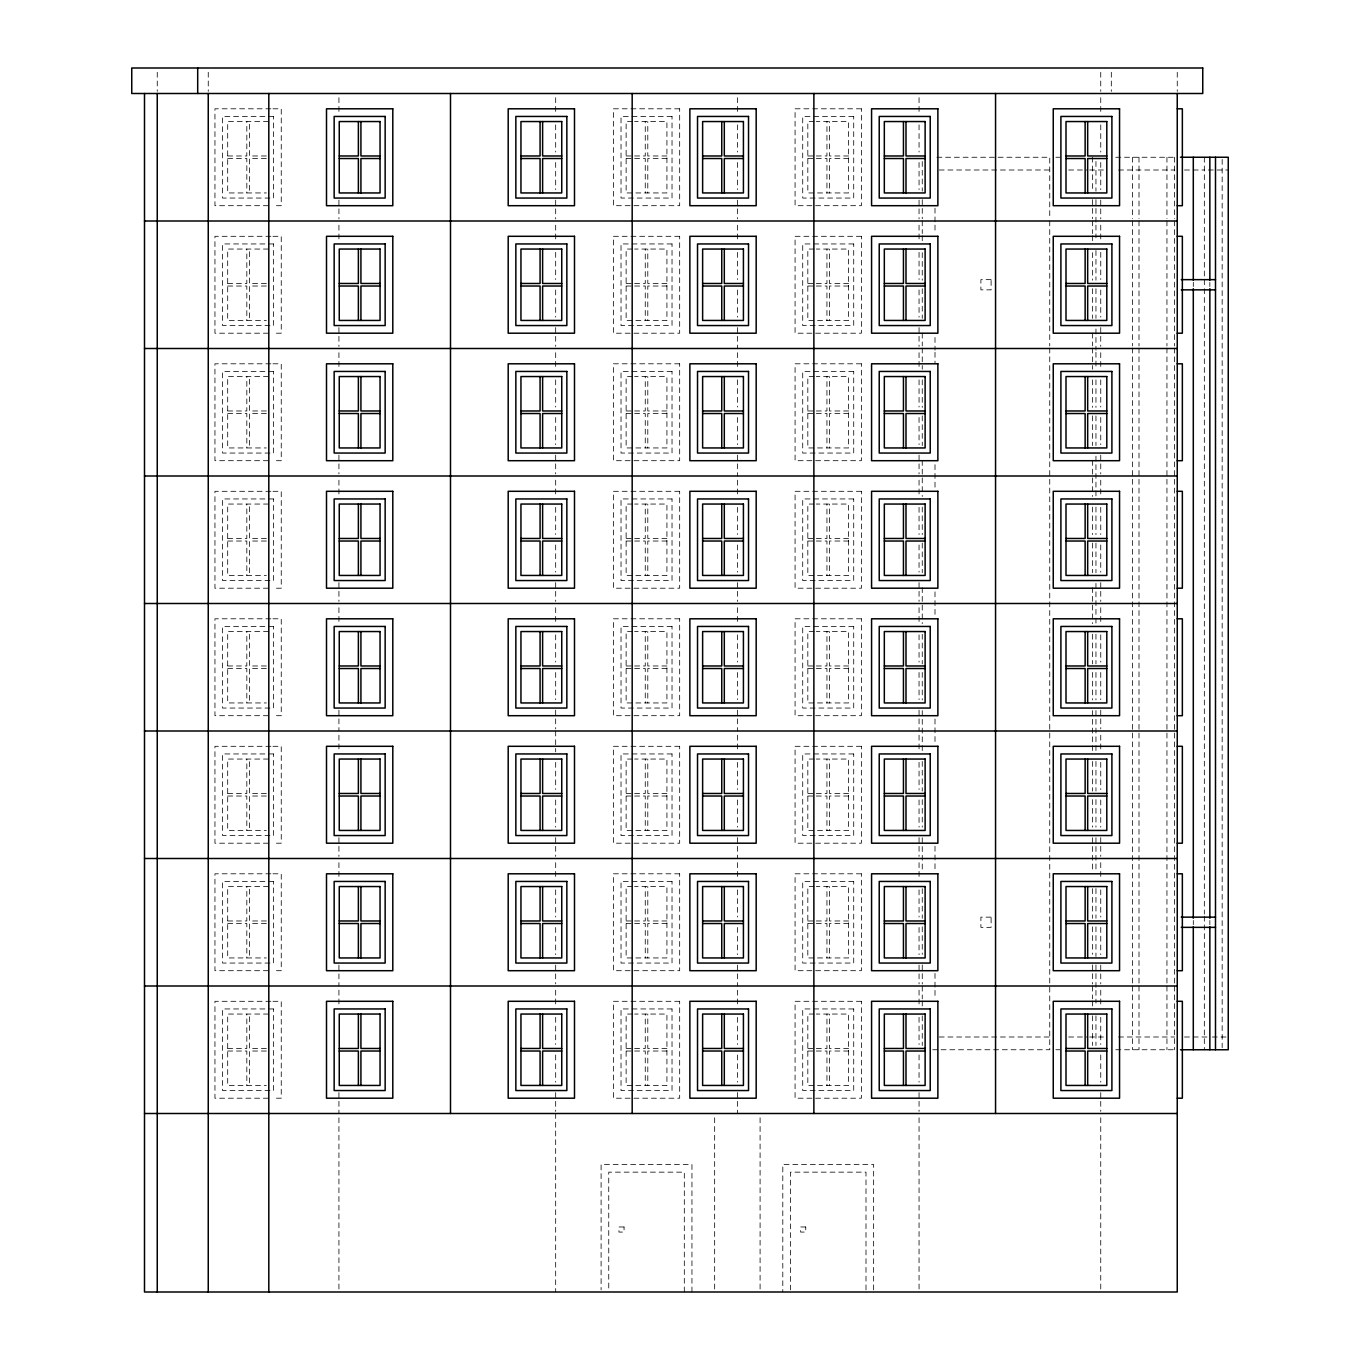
<?xml version="1.0" encoding="UTF-8"?>
<svg xmlns="http://www.w3.org/2000/svg" width="1360" height="1360" viewBox="0 0 1360 1360"><rect width="100%" height="100%" fill="white"/><g stroke="black" fill="none" stroke-linecap="round" stroke-linejoin="round"><path stroke-width="0.75" stroke-dasharray="5 3.75" d="M270.878 108.8L214.948 108.8L214.948 205.7L270.878 205.7M272.952 108.8L281.248 108.8L281.248 205.7L272.952 205.7M268.498 121.55L227.698 121.55L227.698 192.95L266.373 192.95M632.502 121.55L626.127 121.55L626.127 192.95L666.927 192.95L666.927 121.55L634.627 121.55M814.198 121.55L807.823 121.55L807.823 192.95L848.623 192.95L848.623 121.55L816.323 121.55M227.698 155.975L246.823 155.975L246.823 121.55M266.373 155.975L249.373 155.975L249.373 121.55M626.127 155.975L632.502 155.975M634.627 155.975L645.252 155.975L645.252 121.55M666.927 155.975L647.802 155.975L647.802 121.55M807.823 155.975L814.198 155.975M816.323 155.975L826.948 155.975L826.948 121.55M848.623 155.975L829.498 155.975L829.498 121.55M936.887 157.25L1049.75 157.25L1049.75 218.756M1055.87 157.25L1059.967 157.25M1115.795 157.25L1175.057 157.25M227.698 158.525L246.823 158.525L246.823 192.95M266.373 158.525L249.373 158.525L249.373 192.95M626.127 158.525L632.502 158.525M634.627 158.525L645.252 158.525L645.252 192.95M666.927 158.525L647.802 158.525L647.802 192.95M807.823 158.525L814.198 158.525M816.323 158.525L826.948 158.525L826.948 192.95M848.623 158.525L829.498 158.525L829.498 192.95M939.165 170L1049.75 170M1068.654 170L1087.541 170M1089.649 170L1104.15 170M1118.498 170L1174.513 170M1184.458 170L1204.331 170M1208.292 170L1228.25 170M270.878 236.3L214.948 236.3L214.948 333.2L270.878 333.2M272.952 236.3L281.248 236.3L281.248 333.2L272.952 333.2M268.498 249.05L227.698 249.05L227.698 320.45L266.373 320.45M632.502 249.05L626.127 249.05L626.127 320.45L666.927 320.45L666.927 249.05L634.627 249.05M814.198 249.05L807.823 249.05L807.823 320.45L848.623 320.45L848.623 249.05L816.323 249.05M227.698 283.475L246.823 283.475L246.823 249.05M266.373 283.475L249.373 283.475L249.373 249.05M626.127 283.475L632.502 283.475M634.627 283.475L645.252 283.475L645.252 249.05M666.927 283.475L647.802 283.475L647.802 249.05M807.823 283.475L814.198 283.475M816.323 283.475L826.948 283.475L826.948 249.05M848.623 283.475L829.498 283.475L829.498 249.05M227.698 286.025L246.823 286.025L246.823 320.45M266.373 286.025L249.373 286.025L249.373 320.45M626.127 286.025L632.502 286.025M634.627 286.025L645.252 286.025L645.252 320.45M666.927 286.025L647.802 286.025L647.802 320.45M807.823 286.025L814.198 286.025M816.323 286.025L826.948 286.025L826.948 320.45M848.623 286.025L829.498 286.025L829.498 320.45M270.878 363.8L214.948 363.8L214.948 460.7L270.878 460.7M272.952 363.8L281.248 363.8L281.248 460.7L272.952 460.7M268.498 376.55L227.698 376.55L227.698 447.95L266.373 447.95M632.502 376.55L626.127 376.55L626.127 447.95L666.927 447.95L666.927 376.55L634.627 376.55M814.198 376.55L807.823 376.55L807.823 447.95L848.623 447.95L848.623 376.55L816.323 376.55M227.698 410.975L246.823 410.975L246.823 376.55M266.373 410.975L249.373 410.975L249.373 376.55M626.127 410.975L632.502 410.975M634.627 410.975L645.252 410.975L645.252 376.55M666.927 410.975L647.802 410.975L647.802 376.55M807.823 410.975L814.198 410.975M816.323 410.975L826.948 410.975L826.948 376.55M848.623 410.975L829.498 410.975L829.498 376.55M227.698 413.525L246.823 413.525L246.823 447.95M266.373 413.525L249.373 413.525L249.373 447.95M626.127 413.525L632.502 413.525M634.627 413.525L645.252 413.525L645.252 447.95M666.927 413.525L647.802 413.525L647.802 447.95M807.823 413.525L814.198 413.525M816.323 413.525L826.948 413.525L826.948 447.95M848.623 413.525L829.498 413.525L829.498 447.95M270.878 491.3L214.948 491.3L214.948 588.2L270.878 588.2M272.952 491.3L281.248 491.3L281.248 588.2L272.952 588.2M268.498 504.05L227.698 504.05L227.698 575.45L266.373 575.45M632.502 504.05L626.127 504.05L626.127 575.45L666.927 575.45L666.927 504.05L634.627 504.05M814.198 504.05L807.823 504.05L807.823 575.45L848.623 575.45L848.623 504.05L816.323 504.05M227.698 538.475L246.823 538.475L246.823 504.05M266.373 538.475L249.373 538.475L249.373 504.05M626.127 538.475L632.502 538.475M634.627 538.475L645.252 538.475L645.252 504.05M666.927 538.475L647.802 538.475L647.802 504.05M807.823 538.475L814.198 538.475M816.323 538.475L826.948 538.475L826.948 504.05M848.623 538.475L829.498 538.475L829.498 504.05M227.698 541.025L246.823 541.025L246.823 575.45M266.373 541.025L249.373 541.025L249.373 575.45M626.127 541.025L632.502 541.025M634.627 541.025L645.252 541.025L645.252 575.45M666.927 541.025L647.802 541.025L647.802 575.45M807.823 541.025L814.198 541.025M816.323 541.025L826.948 541.025L826.948 575.45M848.623 541.025L829.498 541.025L829.498 575.45M270.878 618.8L214.948 618.8L214.948 715.7L270.878 715.7M272.952 618.8L281.248 618.8L281.248 715.7L272.952 715.7M268.498 631.55L227.698 631.55L227.698 702.95L266.373 702.95M632.502 631.55L626.127 631.55L626.127 702.95L666.927 702.95L666.927 631.55L634.627 631.55M814.198 631.55L807.823 631.55L807.823 702.95L848.623 702.95L848.623 631.55L816.323 631.55M227.698 665.975L246.823 665.975L246.823 631.55M266.373 665.975L249.373 665.975L249.373 631.55M626.127 665.975L632.502 665.975M634.627 665.975L645.252 665.975L645.252 631.55M666.927 665.975L647.802 665.975L647.802 631.55M807.823 665.975L814.198 665.975M816.323 665.975L826.948 665.975L826.948 631.55M848.623 665.975L829.498 665.975L829.498 631.55M227.698 668.525L246.823 668.525L246.823 702.95M266.373 668.525L249.373 668.525L249.373 702.95M626.127 668.525L632.502 668.525M634.627 668.525L645.252 668.525L645.252 702.95M666.927 668.525L647.802 668.525L647.802 702.95M807.823 668.525L814.198 668.525M816.323 668.525L826.948 668.525L826.948 702.95M848.623 668.525L829.498 668.525L829.498 702.95M270.878 746.3L214.948 746.3L214.948 843.2L270.878 843.2M272.952 746.3L281.248 746.3L281.248 843.2L272.952 843.2M268.498 759.05L227.698 759.05L227.698 830.45L266.373 830.45M632.502 759.05L626.127 759.05L626.127 830.45L666.927 830.45L666.927 759.05L634.627 759.05M814.198 759.05L807.823 759.05L807.823 830.45L848.623 830.45L848.623 759.05L816.323 759.05M227.698 793.475L246.823 793.475L246.823 759.05M266.373 793.475L249.373 793.475L249.373 759.05M626.127 793.475L632.502 793.475M634.627 793.475L645.252 793.475L645.252 759.05M666.927 793.475L647.802 793.475L647.802 759.05M807.823 793.475L814.198 793.475M816.323 793.475L826.948 793.475L826.948 759.05M848.623 793.475L829.498 793.475L829.498 759.05M227.698 796.025L246.823 796.025L246.823 830.45M266.373 796.025L249.373 796.025L249.373 830.45M626.127 796.025L632.502 796.025M634.627 796.025L645.252 796.025L645.252 830.45M666.927 796.025L647.802 796.025L647.802 830.45M807.823 796.025L814.198 796.025M816.323 796.025L826.948 796.025L826.948 830.45M848.623 796.025L829.498 796.025L829.498 830.45M270.878 873.8L214.948 873.8L214.948 970.7L270.878 970.7M272.952 873.8L281.248 873.8L281.248 970.7L272.952 970.7M268.498 886.55L227.698 886.55L227.698 957.95L266.373 957.95M632.502 886.55L626.127 886.55L626.127 957.95L666.927 957.95L666.927 886.55L634.627 886.55M814.198 886.55L807.823 886.55L807.823 957.95L848.623 957.95L848.623 886.55L816.323 886.55M227.698 920.975L246.823 920.975L246.823 886.55M266.373 920.975L249.373 920.975L249.373 886.55M626.127 920.975L632.502 920.975M634.627 920.975L645.252 920.975L645.252 886.55M666.927 920.975L647.802 920.975L647.802 886.55M807.823 920.975L814.198 920.975M816.323 920.975L826.948 920.975L826.948 886.55M848.623 920.975L829.498 920.975L829.498 886.55M227.698 923.525L246.823 923.525L246.823 957.95M266.373 923.525L249.373 923.525L249.373 957.95M626.127 923.525L632.502 923.525M634.627 923.525L645.252 923.525L645.252 957.95M666.927 923.525L647.802 923.525L647.802 957.95M807.823 923.525L814.198 923.525M816.323 923.525L826.948 923.525L826.948 957.95M848.623 923.525L829.498 923.525L829.498 957.95M270.878 1001.3L214.948 1001.3L214.948 1098.2L270.878 1098.2M272.952 1001.3L281.248 1001.3L281.248 1098.2L272.952 1098.2M268.498 1014.05L227.698 1014.05L227.698 1085.45L266.373 1085.45M632.502 1014.05L626.127 1014.05L626.127 1085.45L666.927 1085.45L666.927 1014.05L634.627 1014.05M814.198 1014.05L807.823 1014.05L807.823 1085.45L848.623 1085.45L848.623 1014.05L816.323 1014.05M939.165 1037L1049.75 1037M1068.654 1037L1087.541 1037M1089.649 1037L1104.15 1037M1118.498 1037L1174.513 1037M1184.458 1037L1210.281 1037M1212.253 1037L1228.25 1037M227.698 1048.475L246.823 1048.475L246.823 1014.05M266.373 1048.475L249.373 1048.475L249.373 1014.05M626.127 1048.475L632.502 1048.475M634.627 1048.475L645.252 1048.475L645.252 1014.05M666.927 1048.475L647.802 1048.475L647.802 1014.05M807.823 1048.475L814.198 1048.475M816.323 1048.475L826.948 1048.475L826.948 1014.05M848.623 1048.475L829.498 1048.475L829.498 1014.05M932.705 1049.75L938.978 1049.75M941.069 1049.75L1049.75 1049.75L1049.75 986.119M1055.87 1049.75L1059.967 1049.75M1115.795 1049.75L1175.057 1049.75M227.698 1051.025L246.823 1051.025L246.823 1085.45M266.373 1051.025L249.373 1051.025L249.373 1085.45M626.127 1051.025L632.502 1051.025M634.627 1051.025L645.252 1051.025L645.252 1085.45M666.927 1051.025L647.802 1051.025L647.802 1085.45M807.823 1051.025L814.198 1051.025M816.323 1051.025L826.948 1051.025L826.948 1085.45M848.623 1051.025L829.498 1051.025L829.498 1085.45M1222.164 159.375L1222.164 1047.625M1209.856 282.319L1209.856 286.569M1209.856 920.431L1209.856 924.681M1204.331 157.25L1204.331 286.586M1204.331 288.711L1204.331 914.056M1204.331 916.164L1204.331 1049.75M1193.298 282.319L1193.298 286.569M1193.298 920.431L1193.298 924.681M1177.25 72.25L1177.25 91.375M1174.513 157.25L1174.513 218.756M1174.513 220.881L1174.513 345.95M1174.513 348.058L1174.513 984.011M1174.513 986.119L1174.513 1049.75M1166.948 157.25L1166.948 218.722M1166.948 220.847L1166.948 345.933M1166.948 348.041L1166.948 984.028M1166.948 986.153L1166.948 1049.75M1139 157.25L1139 218.756M1139 220.881L1139 345.95M1139 348.058L1139 984.011M1139 986.119L1139 1049.75M1132.625 157.25L1132.625 218.722M1132.625 220.847L1132.625 345.933M1132.625 348.041L1132.625 984.028M1132.625 986.153L1132.625 1049.75M1111.307 72.25L1111.307 91.375M1100.75 72.25L1100.75 91.375M1100.75 97.682L1100.75 114.41M1100.75 124.848L1100.75 152.031M1100.75 162.469L1100.75 189.652M1100.75 200.09L1100.75 218.909M1100.75 225.182L1100.75 241.91M1100.75 252.348L1100.75 279.531M1100.75 289.969L1100.75 317.152M1100.75 327.59L1100.75 346.409M1100.75 352.682L1100.75 369.41M1100.75 379.848L1100.75 407.031M1100.75 417.469L1100.75 444.652M1100.75 455.09L1100.75 473.909M1100.75 480.182L1100.75 496.91M1100.75 507.348L1100.75 534.531M1100.75 544.969L1100.75 572.152M1100.75 582.59L1100.75 601.409M1100.75 607.682L1100.75 624.41M1100.75 634.848L1100.75 662.031M1100.75 672.469L1100.75 699.652M1100.75 710.09L1100.75 728.909M1100.75 735.182L1100.75 751.91M1100.75 762.348L1100.75 789.531M1100.75 799.969L1100.75 827.152M1100.75 837.59L1100.75 856.409M1100.75 862.682L1100.75 879.41M1100.75 889.848L1100.75 917.031M1100.75 927.469L1100.75 954.652M1100.75 965.09L1100.75 983.909M1100.75 990.182L1100.75 1006.91M1100.75 1017.348L1100.75 1044.531M1100.75 1054.969L1100.75 1082.152M1100.75 1092.59L1100.75 1111.409M1100.75 1117.75L1100.75 1289.875M1095.956 161.5L1095.956 191.199M1095.956 199.682L1095.956 222.989M1095.956 225.114L1095.956 237.83M1095.956 250.546L1095.956 280.228M1095.956 288.711L1095.956 318.393M1095.956 328.984L1095.956 335.342M1095.956 337.467L1095.956 350.183M1095.956 352.308L1095.956 369.257M1095.956 379.865L1095.956 407.422M1095.956 415.905L1095.956 445.57M1095.956 456.178L1095.956 462.536M1095.956 464.661L1095.956 496.451M1095.956 507.042L1095.956 534.599M1095.956 543.082L1095.956 572.764M1095.956 583.355L1095.956 589.713M1095.956 591.838L1095.956 623.645M1095.956 634.236L1095.956 663.918M1095.956 672.401L1095.956 699.958M1095.956 710.549L1095.956 750.822M1095.956 761.43L1095.956 791.095M1095.956 799.578L1095.956 827.135M1095.956 837.743L1095.956 871.658M1095.956 888.607L1095.956 918.289M1095.956 926.772L1095.956 956.454M1095.956 964.92L1095.956 988.244M1095.956 990.369L1095.956 1003.085M1095.956 1015.801L1095.956 1045.5M1092.641 157.25L1092.641 191.165M1092.641 199.648L1092.641 218.722M1092.641 220.847L1092.641 233.563M1092.641 235.688L1092.641 242.046M1092.641 252.654L1092.641 280.211M1092.641 288.694L1092.641 318.359M1092.641 333.2L1092.641 345.933M1092.641 348.041L1092.641 369.24M1092.641 379.848L1092.641 407.405M1092.641 415.888L1092.641 445.57M1092.641 460.411L1092.641 496.434M1092.641 507.042L1092.641 534.599M1092.641 543.082L1092.641 572.764M1092.641 587.605L1092.641 623.645M1092.641 634.236L1092.641 663.918M1092.641 672.401L1092.641 699.958M1092.641 710.566L1092.641 750.839M1092.641 761.43L1092.641 791.112M1092.641 799.595L1092.641 827.152M1092.641 837.76L1092.641 871.675M1092.641 888.641L1092.641 918.306M1092.641 926.789L1092.641 954.346M1092.641 964.954L1092.641 984.028M1092.641 986.153L1092.641 998.869M1092.641 1000.994L1092.641 1007.352M1092.641 1015.835L1092.641 1045.517M1049.75 220.847L1049.75 345.95M1049.75 348.041L1049.75 984.028M935 208.148L935 222.989M935 225.114L935 233.597M935 337.467L935 350.183M935 352.308L935 362.899M935 464.661L935 490.093M935 591.838L935 617.287M935 719.032L935 744.464M935 846.226L935 871.658M935 973.403L935 988.244M935 990.369L935 998.852M922.25 161.483L922.25 191.165M922.25 199.648L922.25 218.722M922.25 220.847L922.25 233.563M922.25 235.688L922.25 242.046M922.25 252.654L922.25 280.211M922.25 288.694L922.25 318.359M922.25 333.2L922.25 345.933M922.25 348.041L922.25 369.24M922.25 379.848L922.25 407.405M922.25 415.888L922.25 445.57M922.25 460.411L922.25 496.434M922.25 507.042L922.25 534.599M922.25 543.082L922.25 572.764M922.25 587.605L922.25 623.645M922.25 634.236L922.25 663.918M922.25 672.401L922.25 699.958M922.25 710.566L922.25 750.839M922.25 761.43L922.25 791.112M922.25 799.595L922.25 827.152M922.25 837.76L922.25 871.675M922.25 888.641L922.25 918.306M922.25 926.789L922.25 954.346M922.25 964.954L922.25 984.028M922.25 986.153L922.25 998.869M922.25 1000.994L922.25 1007.352M922.25 1015.835L922.25 1045.517M919.054 97.682L919.054 114.41M919.054 124.848L919.054 152.031M919.054 162.469L919.054 189.652M919.054 200.09L919.054 218.909M919.054 225.182L919.054 241.91M919.054 252.348L919.054 279.531M919.054 289.969L919.054 317.152M919.054 327.59L919.054 346.409M919.054 352.682L919.054 369.41M919.054 379.848L919.054 407.031M919.054 417.469L919.054 444.652M919.054 455.09L919.054 473.909M919.054 480.182L919.054 496.91M919.054 507.348L919.054 534.531M919.054 544.969L919.054 572.152M919.054 582.59L919.054 601.409M919.054 607.682L919.054 624.41M919.054 634.848L919.054 662.031M919.054 672.469L919.054 699.652M919.054 710.09L919.054 731M919.054 735.182L919.054 751.91M919.054 762.348L919.054 789.531M919.054 799.969L919.054 827.152M919.054 837.59L919.054 856.409M919.054 862.682L919.054 879.41M919.054 889.848L919.054 917.031M919.054 927.469L919.054 954.652M919.054 965.09L919.054 983.909M919.054 990.182L919.054 1006.91M919.054 1017.348L919.054 1044.531M919.054 1054.969L919.054 1082.152M919.054 1092.59L919.054 1111.409M919.054 1117.75L919.054 1289.875M873.647 1289.909L873.647 1164.5L782.799 1164.5L782.799 1292M865.997 1289.892L865.997 1172.15L790.449 1172.15L790.449 1289.892M760.087 1117.75L760.087 1289.875M737.375 97.682L737.375 114.41M737.375 124.848L737.375 152.031M737.375 162.469L737.375 189.652M737.375 200.09L737.375 218.909M737.375 225.182L737.375 241.91M737.375 252.348L737.375 279.531M737.375 289.969L737.375 317.152M737.375 327.59L737.375 348.5M737.375 352.682L737.375 369.41M737.375 379.848L737.375 407.031M737.375 417.469L737.375 444.652M737.375 455.09L737.375 476M737.375 480.182L737.375 496.91M737.375 507.348L737.375 534.531M737.375 544.969L737.375 572.152M737.375 582.59L737.375 601.409M737.375 607.682L737.375 624.41M737.375 634.848L737.375 662.031M737.375 672.469L737.375 699.652M737.375 710.09L737.375 731M737.375 735.182L737.375 751.91M737.375 762.348L737.375 789.531M737.375 799.969L737.375 827.152M737.375 837.59L737.375 858.5M737.375 862.682L737.375 879.41M737.375 889.848L737.375 917.031M737.375 927.469L737.375 954.652M737.375 965.09L737.375 986M737.375 990.182L737.375 1006.91M737.375 1017.348L737.375 1044.531M737.375 1054.969L737.375 1082.152M737.375 1092.59L737.375 1113.5M714.663 1117.75L714.663 1292M691.951 1292L691.951 1164.5L601.103 1164.5L601.103 1289.909M684.301 1292L684.301 1172.15L608.753 1172.15L608.753 1289.892M555.679 97.682L555.679 114.41M555.679 124.848L555.679 152.031M555.679 162.469L555.679 189.652M555.679 200.09L555.679 218.909M555.679 225.182L555.679 241.91M555.679 252.348L555.679 279.531M555.679 289.969L555.679 317.152M555.679 327.59L555.679 346.409M555.679 352.682L555.679 369.41M555.679 379.848L555.679 407.031M555.679 417.469L555.679 444.652M555.679 455.09L555.679 473.909M555.679 480.182L555.679 496.91M555.679 507.348L555.679 534.531M555.679 544.969L555.679 572.152M555.679 582.59L555.679 601.409M555.679 607.682L555.679 624.41M555.679 634.848L555.679 662.031M555.679 672.469L555.679 699.652M555.679 710.09L555.679 728.909M555.679 731L555.679 751.91M555.679 762.348L555.679 789.531M555.679 799.969L555.679 827.152M555.679 837.59L555.679 856.409M555.679 862.682L555.679 879.41M555.679 889.848L555.679 917.031M555.679 927.469L555.679 954.652M555.679 965.09L555.679 983.909M555.679 990.182L555.679 1006.91M555.679 1017.348L555.679 1044.531M555.679 1054.969L555.679 1082.152M555.679 1092.59L555.679 1111.409M555.679 1113.5L555.679 1292M338.929 97.682L338.929 114.41M338.929 200.09L338.929 218.909M338.929 225.182L338.929 241.91M338.929 327.59L338.929 346.409M338.929 352.682L338.929 369.41M338.929 455.09L338.929 473.909M338.929 480.182L338.929 496.91M338.929 582.59L338.929 601.409M338.929 607.682L338.929 624.41M338.929 710.09L338.929 731M338.929 735.182L338.929 751.91M338.929 837.59L338.929 856.409M338.929 862.682L338.929 879.41M338.929 965.09L338.929 986M338.929 990.182L338.929 1006.91M338.929 1092.59L338.929 1113.5M338.929 1117.75L338.929 1289.875M208.25 72.25L208.25 91.375M157.25 72.25L157.25 91.375M679.677 108.8L613.377 108.8L613.377 205.7L679.677 205.7L679.677 108.8M861.373 108.8L795.073 108.8L795.073 205.7L861.373 205.7L861.373 108.8M273.598 116.45L222.598 116.45L222.598 198.05L273.598 198.05L273.598 116.45M672.027 116.45L621.027 116.45L621.027 198.05L672.027 198.05L672.027 116.45M853.723 116.45L802.723 116.45L802.723 198.05L853.723 198.05L853.723 116.45M679.677 236.3L613.377 236.3L613.377 333.2L679.677 333.2L679.677 236.3M861.373 236.3L795.073 236.3L795.073 333.2L861.373 333.2L861.373 236.3M273.598 243.95L222.598 243.95L222.598 325.55L273.598 325.55L273.598 243.95M672.027 243.95L621.027 243.95L621.027 325.55L672.027 325.55L672.027 243.95M853.723 243.95L802.723 243.95L802.723 325.55L853.723 325.55L853.723 243.95M991.1 279.65L980.9 279.65L980.9 289.85L991.1 289.85L991.1 279.65M679.677 363.8L613.377 363.8L613.377 460.7L679.677 460.7L679.677 363.8M861.373 363.8L795.073 363.8L795.073 460.7L861.373 460.7L861.373 363.8M273.598 371.45L222.598 371.45L222.598 453.05L273.598 453.05L273.598 371.45M672.027 371.45L621.027 371.45L621.027 453.05L672.027 453.05L672.027 371.45M853.723 371.45L802.723 371.45L802.723 453.05L853.723 453.05L853.723 371.45M679.677 491.3L613.377 491.3L613.377 588.2L679.677 588.2L679.677 491.3M861.373 491.3L795.073 491.3L795.073 588.2L861.373 588.2L861.373 491.3M273.598 498.95L222.598 498.95L222.598 580.55L273.598 580.55L273.598 498.95M672.027 498.95L621.027 498.95L621.027 580.55L672.027 580.55L672.027 498.95M853.723 498.95L802.723 498.95L802.723 580.55L853.723 580.55L853.723 498.95M679.677 618.8L613.377 618.8L613.377 715.7L679.677 715.7L679.677 618.8M861.373 618.8L795.073 618.8L795.073 715.7L861.373 715.7L861.373 618.8M273.598 626.45L222.598 626.45L222.598 708.05L273.598 708.05L273.598 626.45M672.027 626.45L621.027 626.45L621.027 708.05L672.027 708.05L672.027 626.45M853.723 626.45L802.723 626.45L802.723 708.05L853.723 708.05L853.723 626.45M679.677 746.3L613.377 746.3L613.377 843.2L679.677 843.2L679.677 746.3M861.373 746.3L795.073 746.3L795.073 843.2L861.373 843.2L861.373 746.3M273.598 753.95L222.598 753.95L222.598 835.55L273.598 835.55L273.598 753.95M672.027 753.95L621.027 753.95L621.027 835.55L672.027 835.55L672.027 753.95M853.723 753.95L802.723 753.95L802.723 835.55L853.723 835.55L853.723 753.95M679.677 873.8L613.377 873.8L613.377 970.7L679.677 970.7L679.677 873.8M861.373 873.8L795.073 873.8L795.073 970.7L861.373 970.7L861.373 873.8M273.598 881.45L222.598 881.45L222.598 963.05L273.598 963.05L273.598 881.45M672.027 881.45L621.027 881.45L621.027 963.05L672.027 963.05L672.027 881.45M853.723 881.45L802.723 881.45L802.723 963.05L853.723 963.05L853.723 881.45M991.1 917.15L980.9 917.15L980.9 927.35L991.1 927.35L991.1 917.15M679.677 1001.3L613.377 1001.3L613.377 1098.2L679.677 1098.2L679.677 1001.3M861.373 1001.3L795.073 1001.3L795.073 1098.2L861.373 1098.2L861.373 1001.3M273.598 1008.95L222.598 1008.95L222.598 1090.55L273.598 1090.55L273.598 1008.95M672.027 1008.95L621.027 1008.95L621.027 1090.55L672.027 1090.55L672.027 1008.95M853.723 1008.95L802.723 1008.95L802.723 1090.55L853.723 1090.55L853.723 1008.95M624.053 1226.975L618.953 1226.975L618.953 1232.075L624.053 1232.075L624.053 1226.975M805.749 1226.975L800.649 1226.975L800.649 1232.075L805.749 1232.075L805.749 1226.975"/><path stroke-width="1.5" d="M1177.25 108.8L1182.35 108.8L1182.35 205.7L1177.25 205.7M339.252 155.975L358.377 155.975L358.377 121.55M380.052 155.975L360.927 155.975L360.927 121.55M520.948 155.975L540.073 155.975L540.073 121.55M561.748 155.975L542.623 155.975L542.623 121.55M702.627 155.975L721.752 155.975L721.752 121.55M743.427 155.975L724.302 155.975L724.302 121.55M884.323 155.975L903.448 155.975L903.448 121.55M925.123 155.975L905.998 155.975L905.998 121.55M1066.002 155.975L1085.127 155.975L1085.127 121.55M1106.802 155.975L1087.677 155.975L1087.677 121.55M1180.48 157.25L1228.25 157.25L1228.25 1049.75L1180.48 1049.75M339.252 158.525L358.377 158.525L358.377 192.95M380.052 158.525L360.927 158.525L360.927 192.95M520.948 158.525L540.073 158.525L540.073 192.95M561.748 158.525L542.623 158.525L542.623 192.95M702.627 158.525L721.752 158.525L721.752 192.95M743.427 158.525L724.302 158.525L724.302 192.95M884.323 158.525L903.448 158.525L903.448 192.95M925.123 158.525L905.998 158.525L905.998 192.95M1066.002 158.525L1085.127 158.525L1085.127 192.95M1106.802 158.525L1087.677 158.525L1087.677 192.95M144.5 221L1177.25 221M1177.25 236.3L1182.35 236.3L1182.35 333.2L1177.25 333.2M1181.279 279.65L1215.5 279.65M339.252 283.475L358.377 283.475L358.377 249.05M380.052 283.475L360.927 283.475L360.927 249.05M520.948 283.475L540.073 283.475L540.073 249.05M561.748 283.475L542.623 283.475L542.623 249.05M702.627 283.475L721.752 283.475L721.752 249.05M743.427 283.475L724.302 283.475L724.302 249.05M884.323 283.475L903.448 283.475L903.448 249.05M925.123 283.475L905.998 283.475L905.998 249.05M1066.002 283.475L1085.127 283.475L1085.127 249.05M1106.802 283.475L1087.677 283.475L1087.677 249.05M339.252 286.025L358.377 286.025L358.377 320.45M380.052 286.025L360.927 286.025L360.927 320.45M520.948 286.025L540.073 286.025L540.073 320.45M561.748 286.025L542.623 286.025L542.623 320.45M702.627 286.025L721.752 286.025L721.752 320.45M743.427 286.025L724.302 286.025L724.302 320.45M884.323 286.025L903.448 286.025L903.448 320.45M925.123 286.025L905.998 286.025L905.998 320.45M1066.002 286.025L1085.127 286.025L1085.127 320.45M1106.802 286.025L1087.677 286.025L1087.677 320.45M1181.279 289.85L1215.5 289.85M144.5 348.5L1177.25 348.5M1177.25 363.8L1182.35 363.8L1182.35 460.7L1177.25 460.7M339.252 410.975L358.377 410.975L358.377 376.55M380.052 410.975L360.927 410.975L360.927 376.55M520.948 410.975L540.073 410.975L540.073 376.55M561.748 410.975L542.623 410.975L542.623 376.55M702.627 410.975L721.752 410.975L721.752 376.55M743.427 410.975L724.302 410.975L724.302 376.55M884.323 410.975L903.448 410.975L903.448 376.55M925.123 410.975L905.998 410.975L905.998 376.55M1066.002 410.975L1085.127 410.975L1085.127 376.55M1106.802 410.975L1087.677 410.975L1087.677 376.55M339.252 413.525L358.377 413.525L358.377 447.95M380.052 413.525L360.927 413.525L360.927 447.95M520.948 413.525L540.073 413.525L540.073 447.95M561.748 413.525L542.623 413.525L542.623 447.95M702.627 413.525L721.752 413.525L721.752 447.95M743.427 413.525L724.302 413.525L724.302 447.95M884.323 413.525L903.448 413.525L903.448 447.95M925.123 413.525L905.998 413.525L905.998 447.95M1066.002 413.525L1085.127 413.525L1085.127 447.95M1106.802 413.525L1087.677 413.525L1087.677 447.95M144.5 476L1177.25 476M1177.25 491.3L1182.35 491.3L1182.35 588.2L1177.25 588.2M339.252 538.475L358.377 538.475L358.377 504.05M380.052 538.475L360.927 538.475L360.927 504.05M520.948 538.475L540.073 538.475L540.073 504.05M561.748 538.475L542.623 538.475L542.623 504.05M702.627 538.475L721.752 538.475L721.752 504.05M743.427 538.475L724.302 538.475L724.302 504.05M884.323 538.475L903.448 538.475L903.448 504.05M925.123 538.475L905.998 538.475L905.998 504.05M1066.002 538.475L1085.127 538.475L1085.127 504.05M1106.802 538.475L1087.677 538.475L1087.677 504.05M339.252 541.025L358.377 541.025L358.377 575.45M380.052 541.025L360.927 541.025L360.927 575.45M520.948 541.025L540.073 541.025L540.073 575.45M561.748 541.025L542.623 541.025L542.623 575.45M702.627 541.025L721.752 541.025L721.752 575.45M743.427 541.025L724.302 541.025L724.302 575.45M884.323 541.025L903.448 541.025L903.448 575.45M925.123 541.025L905.998 541.025L905.998 575.45M1066.002 541.025L1085.127 541.025L1085.127 575.45M1106.802 541.025L1087.677 541.025L1087.677 575.45M144.5 603.5L1177.25 603.5M1177.25 618.8L1182.35 618.8L1182.35 715.7L1177.25 715.7M339.252 665.975L358.377 665.975L358.377 631.55M380.052 665.975L360.927 665.975L360.927 631.55M520.948 665.975L540.073 665.975L540.073 631.55M561.748 665.975L542.623 665.975L542.623 631.55M702.627 665.975L721.752 665.975L721.752 631.55M743.427 665.975L724.302 665.975L724.302 631.55M884.323 665.975L903.448 665.975L903.448 631.55M925.123 665.975L905.998 665.975L905.998 631.55M1066.002 665.975L1085.127 665.975L1085.127 631.55M1106.802 665.975L1087.677 665.975L1087.677 631.55M339.252 668.525L358.377 668.525L358.377 702.95M380.052 668.525L360.927 668.525L360.927 702.95M520.948 668.525L540.073 668.525L540.073 702.95M561.748 668.525L542.623 668.525L542.623 702.95M702.627 668.525L721.752 668.525L721.752 702.95M743.427 668.525L724.302 668.525L724.302 702.95M884.323 668.525L903.448 668.525L903.448 702.95M925.123 668.525L905.998 668.525L905.998 702.95M1066.002 668.525L1085.127 668.525L1085.127 702.95M1106.802 668.525L1087.677 668.525L1087.677 702.95M144.5 731L1177.25 731M1177.25 746.3L1182.35 746.3L1182.35 843.2L1177.25 843.2M339.252 793.475L358.377 793.475L358.377 759.05M380.052 793.475L360.927 793.475L360.927 759.05M520.948 793.475L540.073 793.475L540.073 759.05M561.748 793.475L542.623 793.475L542.623 759.05M702.627 793.475L721.752 793.475L721.752 759.05M743.427 793.475L724.302 793.475L724.302 759.05M884.323 793.475L903.448 793.475L903.448 759.05M925.123 793.475L905.998 793.475L905.998 759.05M1066.002 793.475L1085.127 793.475L1085.127 759.05M1106.802 793.475L1087.677 793.475L1087.677 759.05M339.252 796.025L358.377 796.025L358.377 830.45M380.052 796.025L360.927 796.025L360.927 830.45M520.948 796.025L540.073 796.025L540.073 830.45M561.748 796.025L542.623 796.025L542.623 830.45M702.627 796.025L721.752 796.025L721.752 830.45M743.427 796.025L724.302 796.025L724.302 830.45M884.323 796.025L903.448 796.025L903.448 830.45M925.123 796.025L905.998 796.025L905.998 830.45M1066.002 796.025L1085.127 796.025L1085.127 830.45M1106.802 796.025L1087.677 796.025L1087.677 830.45M144.5 858.5L1177.25 858.5M1177.25 873.8L1182.35 873.8L1182.35 970.7L1177.25 970.7M1181.279 917.15L1215.5 917.15M339.252 920.975L358.377 920.975L358.377 886.55M380.052 920.975L360.927 920.975L360.927 886.55M520.948 920.975L540.073 920.975L540.073 886.55M561.748 920.975L542.623 920.975L542.623 886.55M702.627 920.975L721.752 920.975L721.752 886.55M743.427 920.975L724.302 920.975L724.302 886.55M884.323 920.975L903.448 920.975L903.448 886.55M925.123 920.975L905.998 920.975L905.998 886.55M1066.002 920.975L1085.127 920.975L1085.127 886.55M1106.802 920.975L1087.677 920.975L1087.677 886.55M339.252 923.525L358.377 923.525L358.377 957.95M380.052 923.525L360.927 923.525L360.927 957.95M520.948 923.525L540.073 923.525L540.073 957.95M561.748 923.525L542.623 923.525L542.623 957.95M702.627 923.525L721.752 923.525L721.752 957.95M743.427 923.525L724.302 923.525L724.302 957.95M884.323 923.525L903.448 923.525L903.448 957.95M925.123 923.525L905.998 923.525L905.998 957.95M1066.002 923.525L1085.127 923.525L1085.127 957.95M1106.802 923.525L1087.677 923.525L1087.677 957.95M1181.279 927.35L1215.5 927.35M144.5 986L1177.25 986M1177.25 1001.3L1182.35 1001.3L1182.35 1098.2L1177.25 1098.2M339.252 1048.475L358.377 1048.475L358.377 1014.05M380.052 1048.475L360.927 1048.475L360.927 1014.05M520.948 1048.475L540.073 1048.475L540.073 1014.05M561.748 1048.475L542.623 1048.475L542.623 1014.05M702.627 1048.475L721.752 1048.475L721.752 1014.05M743.427 1048.475L724.302 1048.475L724.302 1014.05M884.323 1048.475L903.448 1048.475L903.448 1014.05M925.123 1048.475L905.998 1048.475L905.998 1014.05M1066.002 1048.475L1085.127 1048.475L1085.127 1014.05M1106.802 1048.475L1087.677 1048.475L1087.677 1014.05M339.252 1051.025L358.377 1051.025L358.377 1085.45M380.052 1051.025L360.927 1051.025L360.927 1085.45M520.948 1051.025L540.073 1051.025L540.073 1085.45M561.748 1051.025L542.623 1051.025L542.623 1085.45M702.627 1051.025L721.752 1051.025L721.752 1085.45M743.427 1051.025L724.302 1051.025L724.302 1085.45M884.323 1051.025L903.448 1051.025L903.448 1085.45M925.123 1051.025L905.998 1051.025L905.998 1085.45M1066.002 1051.025L1085.127 1051.025L1085.127 1085.45M1106.802 1051.025L1087.677 1051.025L1087.677 1085.45M144.5 1113.5L1177.25 1113.5M1215.5 157.25L1215.5 1049.75M1209.856 157.25L1209.856 280.211M1209.856 288.694L1209.856 918.306M1209.856 926.789L1209.856 1049.75M1193.298 157.25L1193.298 280.211M1193.298 288.694L1193.298 918.306M1193.298 926.789L1193.298 1049.75M1177.25 93.5L1177.25 1292L144.5 1292L144.5 93.5M995.554 93.5L995.554 1113.5M813.875 93.5L813.875 1113.5M632.179 93.5L632.179 1113.5M450.5 93.5L450.5 1113.5M268.804 93.5L268.804 1292M208.25 93.5L208.25 1292M197.693 68L197.693 93.5M157.25 93.5L157.25 1292M1202.75 68L131.75 68L131.75 93.5L1202.75 93.5L1202.75 68M392.802 108.8L326.502 108.8L326.502 205.7L392.802 205.7L392.802 108.8M574.498 108.8L508.198 108.8L508.198 205.7L574.498 205.7L574.498 108.8M756.177 108.8L689.877 108.8L689.877 205.7L756.177 205.7L756.177 108.8M937.873 108.8L871.573 108.8L871.573 205.7L937.873 205.7L937.873 108.8M1119.552 108.8L1053.252 108.8L1053.252 205.7L1119.552 205.7L1119.552 108.8M385.152 116.45L334.152 116.45L334.152 198.05L385.152 198.05L385.152 116.45M566.848 116.45L515.848 116.45L515.848 198.05L566.848 198.05L566.848 116.45M748.527 116.45L697.527 116.45L697.527 198.05L748.527 198.05L748.527 116.45M930.223 116.45L879.223 116.45L879.223 198.05L930.223 198.05L930.223 116.45M1111.902 116.45L1060.902 116.45L1060.902 198.05L1111.902 198.05L1111.902 116.45M380.052 121.55L339.252 121.55L339.252 192.95L380.052 192.95L380.052 121.55M561.748 121.55L520.948 121.55L520.948 192.95L561.748 192.95L561.748 121.55M743.427 121.55L702.627 121.55L702.627 192.95L743.427 192.95L743.427 121.55M925.123 121.55L884.323 121.55L884.323 192.95L925.123 192.95L925.123 121.55M1106.802 121.55L1066.002 121.55L1066.002 192.95L1106.802 192.95L1106.802 121.55M392.802 236.3L326.502 236.3L326.502 333.2L392.802 333.2L392.802 236.3M574.498 236.3L508.198 236.3L508.198 333.2L574.498 333.2L574.498 236.3M756.177 236.3L689.877 236.3L689.877 333.2L756.177 333.2L756.177 236.3M937.873 236.3L871.573 236.3L871.573 333.2L937.873 333.2L937.873 236.3M1119.552 236.3L1053.252 236.3L1053.252 333.2L1119.552 333.2L1119.552 236.3M385.152 243.95L334.152 243.95L334.152 325.55L385.152 325.55L385.152 243.95M566.848 243.95L515.848 243.95L515.848 325.55L566.848 325.55L566.848 243.95M748.527 243.95L697.527 243.95L697.527 325.55L748.527 325.55L748.527 243.95M930.223 243.95L879.223 243.95L879.223 325.55L930.223 325.55L930.223 243.95M1111.902 243.95L1060.902 243.95L1060.902 325.55L1111.902 325.55L1111.902 243.95M380.052 249.05L339.252 249.05L339.252 320.45L380.052 320.45L380.052 249.05M561.748 249.05L520.948 249.05L520.948 320.45L561.748 320.45L561.748 249.05M743.427 249.05L702.627 249.05L702.627 320.45L743.427 320.45L743.427 249.05M925.123 249.05L884.323 249.05L884.323 320.45L925.123 320.45L925.123 249.05M1106.802 249.05L1066.002 249.05L1066.002 320.45L1106.802 320.45L1106.802 249.05M392.802 363.8L326.502 363.8L326.502 460.7L392.802 460.7L392.802 363.8M574.498 363.8L508.198 363.8L508.198 460.7L574.498 460.7L574.498 363.8M756.177 363.8L689.877 363.8L689.877 460.7L756.177 460.7L756.177 363.8M937.873 363.8L871.573 363.8L871.573 460.7L937.873 460.7L937.873 363.8M1119.552 363.8L1053.252 363.8L1053.252 460.7L1119.552 460.7L1119.552 363.8M385.152 371.45L334.152 371.45L334.152 453.05L385.152 453.05L385.152 371.45M566.848 371.45L515.848 371.45L515.848 453.05L566.848 453.05L566.848 371.45M748.527 371.45L697.527 371.45L697.527 453.05L748.527 453.05L748.527 371.45M930.223 371.45L879.223 371.45L879.223 453.05L930.223 453.05L930.223 371.45M1111.902 371.45L1060.902 371.45L1060.902 453.05L1111.902 453.05L1111.902 371.45M380.052 376.55L339.252 376.55L339.252 447.95L380.052 447.95L380.052 376.55M561.748 376.55L520.948 376.55L520.948 447.95L561.748 447.95L561.748 376.55M743.427 376.55L702.627 376.55L702.627 447.95L743.427 447.95L743.427 376.55M925.123 376.55L884.323 376.55L884.323 447.95L925.123 447.95L925.123 376.55M1106.802 376.55L1066.002 376.55L1066.002 447.95L1106.802 447.95L1106.802 376.55M392.802 491.3L326.502 491.3L326.502 588.2L392.802 588.2L392.802 491.3M574.498 491.3L508.198 491.3L508.198 588.2L574.498 588.2L574.498 491.3M756.177 491.3L689.877 491.3L689.877 588.2L756.177 588.2L756.177 491.3M937.873 491.3L871.573 491.3L871.573 588.2L937.873 588.2L937.873 491.3M1119.552 491.3L1053.252 491.3L1053.252 588.2L1119.552 588.2L1119.552 491.3M385.152 498.95L334.152 498.95L334.152 580.55L385.152 580.55L385.152 498.95M566.848 498.95L515.848 498.95L515.848 580.55L566.848 580.55L566.848 498.95M748.527 498.95L697.527 498.95L697.527 580.55L748.527 580.55L748.527 498.95M930.223 498.95L879.223 498.95L879.223 580.55L930.223 580.55L930.223 498.95M1111.902 498.95L1060.902 498.95L1060.902 580.55L1111.902 580.55L1111.902 498.95M380.052 504.05L339.252 504.05L339.252 575.45L380.052 575.45L380.052 504.05M561.748 504.05L520.948 504.05L520.948 575.45L561.748 575.45L561.748 504.05M743.427 504.05L702.627 504.05L702.627 575.45L743.427 575.45L743.427 504.05M925.123 504.05L884.323 504.05L884.323 575.45L925.123 575.45L925.123 504.05M1106.802 504.05L1066.002 504.05L1066.002 575.45L1106.802 575.45L1106.802 504.05M392.802 618.8L326.502 618.8L326.502 715.7L392.802 715.7L392.802 618.8M574.498 618.8L508.198 618.8L508.198 715.7L574.498 715.7L574.498 618.8M756.177 618.8L689.877 618.8L689.877 715.7L756.177 715.7L756.177 618.8M937.873 618.8L871.573 618.8L871.573 715.7L937.873 715.7L937.873 618.8M1119.552 618.8L1053.252 618.8L1053.252 715.7L1119.552 715.7L1119.552 618.8M385.152 626.45L334.152 626.45L334.152 708.05L385.152 708.05L385.152 626.45M566.848 626.45L515.848 626.45L515.848 708.05L566.848 708.05L566.848 626.45M748.527 626.45L697.527 626.45L697.527 708.05L748.527 708.05L748.527 626.45M930.223 626.45L879.223 626.45L879.223 708.05L930.223 708.05L930.223 626.45M1111.902 626.45L1060.902 626.45L1060.902 708.05L1111.902 708.05L1111.902 626.45M380.052 631.55L339.252 631.55L339.252 702.95L380.052 702.95L380.052 631.55M561.748 631.55L520.948 631.55L520.948 702.95L561.748 702.95L561.748 631.55M743.427 631.55L702.627 631.55L702.627 702.95L743.427 702.95L743.427 631.55M925.123 631.55L884.323 631.55L884.323 702.95L925.123 702.95L925.123 631.55M1106.802 631.55L1066.002 631.55L1066.002 702.95L1106.802 702.95L1106.802 631.55M392.802 746.3L326.502 746.3L326.502 843.2L392.802 843.2L392.802 746.3M574.498 746.3L508.198 746.3L508.198 843.2L574.498 843.2L574.498 746.3M756.177 746.3L689.877 746.3L689.877 843.2L756.177 843.2L756.177 746.3M937.873 746.3L871.573 746.3L871.573 843.2L937.873 843.2L937.873 746.3M1119.552 746.3L1053.252 746.3L1053.252 843.2L1119.552 843.2L1119.552 746.3M385.152 753.95L334.152 753.95L334.152 835.55L385.152 835.55L385.152 753.95M566.848 753.95L515.848 753.95L515.848 835.55L566.848 835.55L566.848 753.95M748.527 753.95L697.527 753.95L697.527 835.55L748.527 835.55L748.527 753.95M930.223 753.95L879.223 753.95L879.223 835.55L930.223 835.55L930.223 753.95M1111.902 753.95L1060.902 753.95L1060.902 835.55L1111.902 835.55L1111.902 753.95M380.052 759.05L339.252 759.05L339.252 830.45L380.052 830.45L380.052 759.05M561.748 759.05L520.948 759.05L520.948 830.45L561.748 830.45L561.748 759.05M743.427 759.05L702.627 759.05L702.627 830.45L743.427 830.45L743.427 759.05M925.123 759.05L884.323 759.05L884.323 830.45L925.123 830.45L925.123 759.05M1106.802 759.05L1066.002 759.05L1066.002 830.45L1106.802 830.45L1106.802 759.05M392.802 873.8L326.502 873.8L326.502 970.7L392.802 970.7L392.802 873.8M574.498 873.8L508.198 873.8L508.198 970.7L574.498 970.7L574.498 873.8M756.177 873.8L689.877 873.8L689.877 970.7L756.177 970.7L756.177 873.8M937.873 873.8L871.573 873.8L871.573 970.7L937.873 970.7L937.873 873.8M1119.552 873.8L1053.252 873.8L1053.252 970.7L1119.552 970.7L1119.552 873.8M385.152 881.45L334.152 881.45L334.152 963.05L385.152 963.05L385.152 881.45M566.848 881.45L515.848 881.45L515.848 963.05L566.848 963.05L566.848 881.45M748.527 881.45L697.527 881.45L697.527 963.05L748.527 963.05L748.527 881.45M930.223 881.45L879.223 881.45L879.223 963.05L930.223 963.05L930.223 881.45M1111.902 881.45L1060.902 881.45L1060.902 963.05L1111.902 963.05L1111.902 881.45M380.052 886.55L339.252 886.55L339.252 957.95L380.052 957.95L380.052 886.55M561.748 886.55L520.948 886.55L520.948 957.95L561.748 957.95L561.748 886.55M743.427 886.55L702.627 886.55L702.627 957.95L743.427 957.95L743.427 886.55M925.123 886.55L884.323 886.55L884.323 957.95L925.123 957.95L925.123 886.55M1106.802 886.55L1066.002 886.55L1066.002 957.95L1106.802 957.95L1106.802 886.55M392.802 1001.3L326.502 1001.3L326.502 1098.2L392.802 1098.2L392.802 1001.3M574.498 1001.3L508.198 1001.3L508.198 1098.2L574.498 1098.2L574.498 1001.3M756.177 1001.3L689.877 1001.3L689.877 1098.2L756.177 1098.2L756.177 1001.3M937.873 1001.3L871.573 1001.3L871.573 1098.2L937.873 1098.2L937.873 1001.3M1119.552 1001.3L1053.252 1001.3L1053.252 1098.2L1119.552 1098.2L1119.552 1001.3M385.152 1008.95L334.152 1008.95L334.152 1090.55L385.152 1090.55L385.152 1008.95M566.848 1008.95L515.848 1008.95L515.848 1090.55L566.848 1090.55L566.848 1008.95M748.527 1008.95L697.527 1008.95L697.527 1090.55L748.527 1090.55L748.527 1008.95M930.223 1008.95L879.223 1008.95L879.223 1090.55L930.223 1090.55L930.223 1008.95M1111.902 1008.95L1060.902 1008.95L1060.902 1090.55L1111.902 1090.55L1111.902 1008.95M380.052 1014.05L339.252 1014.05L339.252 1085.45L380.052 1085.45L380.052 1014.05M561.748 1014.05L520.948 1014.05L520.948 1085.45L561.748 1085.45L561.748 1014.05M743.427 1014.05L702.627 1014.05L702.627 1085.45L743.427 1085.45L743.427 1014.05M925.123 1014.05L884.323 1014.05L884.323 1085.45L925.123 1085.45L925.123 1014.05M1106.802 1014.05L1066.002 1014.05L1066.002 1085.45L1106.802 1085.45L1106.802 1014.05"/></g></svg>
